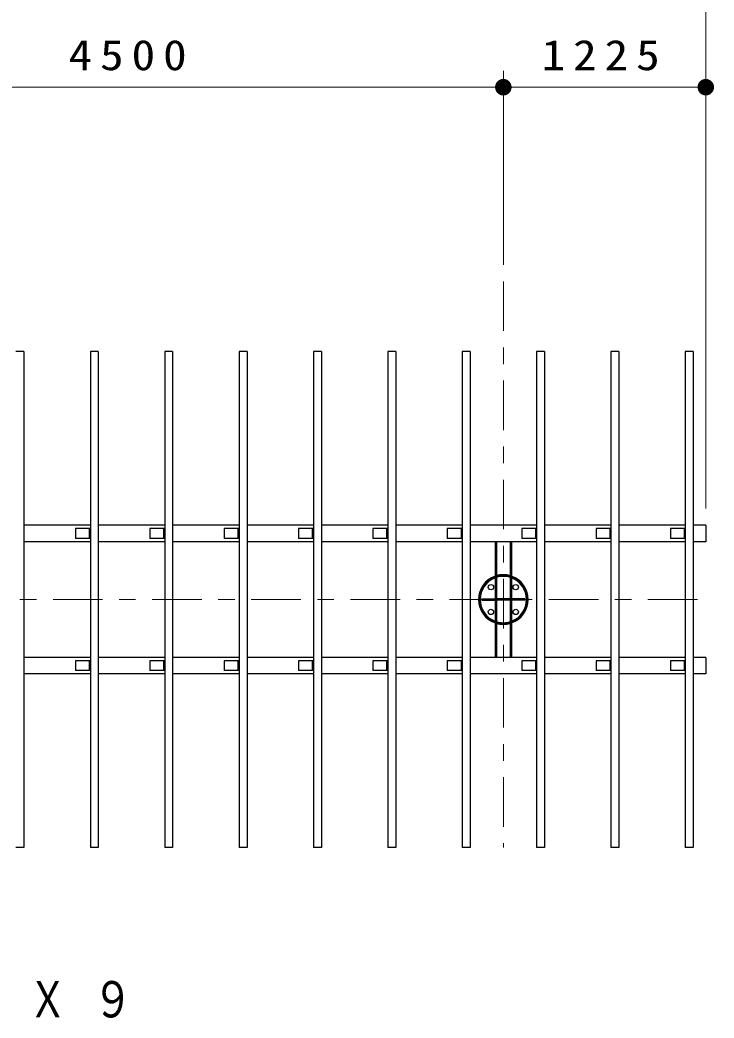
# Model space of a CAD drawing. Units: millimetres on the paper, with parts at other scales. Extents: x -365 to 10, y -38 to 257.
# Drawn here: x -223.8 to -181.8, y 149.2 to 209.6 of the extents above; entities that cross this region are included whole.
import ezdxf

# ---------------------------------------------------------------- set-up
doc = ezdxf.new("R2010")
doc.units = ezdxf.units.MM
doc.linetypes.add('USER2', pattern=[6, 3, -1, 1, -1])
doc.layers.add('LY_1', color=7, linetype='Continuous', lineweight=25)
doc.styles.add('ＭＳ ゴシック', font='')
doc.styles.get('ＭＳ ゴシック').set_extended_font_data('MS Gothic')

# ---------------------------------------------------------------- blocks, each defined once
blk = doc.blocks.new('filled_dot')
at = {"color": 0, "linetype": 'Continuous', "lineweight": -2, "const_width": 1.25}
blk.add_lwpolyline([(-0.625, 0, 1), (0.625, 0, 1)], format="xyb", close=True, dxfattribs=at)

msp = doc.modelspace()

# ---------------------------------------------------------------- linework, layer by layer
at = {"layer": 'LY_1', "lineweight": 13}
for p, q in [((-182.255, 180.065), (-182.255, 214.565)), ((-194.505, 194.815), (-194.505, 206.565)), ((-182.255, 180.065), (-182.255, 206.565)), ((-239.505, 205.565), (-194.505, 205.565)), ((-194.505, 205.565), (-182.255, 205.565))]:
    msp.add_line(p, q, dxfattribs=at)
at = {"layer": 'LY_1', "linetype": 'USER2', "lineweight": 13}
for p, q in [((-194.505, 193.815), (-194.505, 159.565)), ((-341.755, 174.565), (-182.255, 174.565))]:
    msp.add_line(p, q, dxfattribs=at)
at = {"layer": 'LY_1', "color": 40}
for p, q in [((-223.515, 189.565), (-223.995, 189.565)), ((-223.515, 189.565), (-223.515, 159.565)), ((-219.495, 189.565), (-219.495, 159.565)), ((-219.015, 189.565), (-219.495, 189.565)), ((-219.015, 189.565), (-219.015, 159.565)), ((-214.995, 189.565), (-214.995, 159.565)), ((-214.515, 189.565), (-214.995, 189.565)), ((-214.515, 189.565), (-214.515, 159.565)), ((-210.495, 189.565), (-210.495, 159.565)), ((-210.015, 189.565), (-210.495, 189.565)), ((-210.015, 189.565), (-210.015, 159.565)), ((-205.995, 189.565), (-205.995, 159.565)), ((-205.515, 189.565), (-205.995, 189.565)), ((-205.515, 189.565), (-205.515, 159.565)), ((-201.495, 189.565), (-201.495, 159.565)), ((-201.015, 189.565), (-201.495, 189.565)), ((-201.015, 189.565), (-201.015, 159.565)), ((-196.995, 189.565), (-196.995, 159.565)), ((-196.515, 189.565), (-196.995, 189.565)), ((-196.515, 189.565), (-196.515, 159.565)), ((-192.495, 189.565), (-192.495, 159.565)), ((-192.015, 189.565), (-192.495, 189.565)), ((-192.015, 189.565), (-192.015, 159.565)), ((-187.995, 189.565), (-187.995, 159.565)), ((-187.515, 189.565), (-187.995, 189.565)), ((-187.515, 189.565), (-187.515, 159.565)), ((-183.495, 189.565), (-183.495, 159.565)), ((-183.015, 189.565), (-183.495, 189.565)), ((-183.015, 189.565), (-183.015, 159.565)), ((-223.515, 159.565), (-223.995, 159.565)), ((-219.015, 159.565), (-219.495, 159.565)), ((-214.515, 159.565), (-214.995, 159.565)), ((-210.015, 159.565), (-210.495, 159.565)), ((-205.515, 159.565), (-205.995, 159.565)), ((-201.015, 159.565), (-201.495, 159.565)), ((-196.515, 159.565), (-196.995, 159.565)), ((-192.015, 159.565), (-192.495, 159.565)), ((-187.515, 159.565), (-187.995, 159.565)), ((-183.015, 159.565), (-183.495, 159.565))]:
    msp.add_line(p, q, dxfattribs=at)
at = {"layer": 'LY_1'}
for p, q in [((-219.495, 179.065), (-223.515, 179.065)), ((-220.395, 178.865), (-220.395, 178.265)), ((-219.495, 178.865), (-220.395, 178.865)), ((-219.565, 178.865), (-219.565, 178.265)), ((-219.495, 178.865), (-219.495, 178.265)), ((-214.995, 179.065), (-219.015, 179.065)), ((-215.895, 178.865), (-215.895, 178.265)), ((-214.995, 178.865), (-215.895, 178.865)), ((-215.065, 178.865), (-215.065, 178.265)), ((-214.995, 178.865), (-214.995, 178.265)), ((-210.495, 179.065), (-214.515, 179.065)), ((-211.395, 178.865), (-211.395, 178.265)), ((-210.495, 178.865), (-211.395, 178.865)), ((-210.565, 178.865), (-210.565, 178.265)), ((-210.495, 178.865), (-210.495, 178.265)), ((-205.995, 179.065), (-210.015, 179.065)), ((-206.895, 178.865), (-206.895, 178.265)), ((-205.995, 178.865), (-206.895, 178.865)), ((-206.065, 178.865), (-206.065, 178.265)), ((-205.995, 178.865), (-205.995, 178.265)), ((-201.495, 179.065), (-205.515, 179.065)), ((-202.395, 178.865), (-202.395, 178.265)), ((-201.495, 178.865), (-202.395, 178.865)), ((-201.565, 178.865), (-201.565, 178.265)), ((-201.495, 178.865), (-201.495, 178.265)), ((-196.995, 179.065), (-201.015, 179.065)), ((-197.895, 178.865), (-197.895, 178.265)), ((-196.995, 178.865), (-197.895, 178.865)), ((-197.065, 178.865), (-197.065, 178.265)), ((-196.995, 178.865), (-196.995, 178.265)), ((-192.495, 179.065), (-196.515, 179.065)), ((-193.395, 178.865), (-193.395, 178.265)), ((-192.495, 178.865), (-193.395, 178.865)), ((-192.565, 178.865), (-192.565, 178.265)), ((-192.495, 178.865), (-192.495, 178.265)), ((-187.995, 179.065), (-192.015, 179.065)), ((-188.895, 178.865), (-188.895, 178.265)), ((-187.995, 178.865), (-188.895, 178.865)), ((-188.065, 178.865), (-188.065, 178.265)), ((-187.995, 178.865), (-187.995, 178.265)), ((-183.495, 179.065), (-187.515, 179.065)), ((-184.395, 178.865), (-184.395, 178.265)), ((-183.495, 178.865), (-184.395, 178.865)), ((-183.565, 178.865), (-183.565, 178.265)), ((-183.495, 178.865), (-183.495, 178.265)), ((-182.255, 179.065), (-182.98, 179.065)), ((-182.255, 179.065), (-182.255, 178.065)), ((-219.495, 178.265), (-220.395, 178.265)), ((-214.995, 178.265), (-215.895, 178.265)), ((-210.495, 178.265), (-211.395, 178.265)), ((-205.995, 178.265), (-206.895, 178.265)), ((-201.495, 178.265), (-202.395, 178.265)), ((-196.995, 178.265), (-197.895, 178.265)), ((-192.495, 178.265), (-193.395, 178.265)), ((-187.995, 178.265), (-188.895, 178.265)), ((-183.495, 178.265), (-184.395, 178.265)), ((-219.495, 178.065), (-223.515, 178.065)), ((-214.995, 178.065), (-219.015, 178.065)), ((-210.495, 178.065), (-214.515, 178.065)), ((-205.995, 178.065), (-210.015, 178.065)), ((-201.495, 178.065), (-205.515, 178.065)), ((-196.995, 178.065), (-201.015, 178.065)), ((-192.495, 178.065), (-196.515, 178.065)), ((-195.005, 178.065), (-195.005, 171.065)), ((-194.915, 178.065), (-194.915, 171.065)), ((-194.095, 178.065), (-194.095, 171.065)), ((-194.005, 178.065), (-194.005, 171.065)), ((-187.995, 178.065), (-192.015, 178.065)), ((-183.495, 178.065), (-187.515, 178.065)), ((-182.255, 178.065), (-182.98, 178.065)), ((-195.805, 174.61), (-195.805, 174.52)), ((-195.805, 174.61), (-195.005, 174.61)), ((-194.095, 174.61), (-194.915, 174.61)), ((-193.205, 174.61), (-194.005, 174.61)), ((-193.205, 174.61), (-193.205, 174.52)), ((-195.805, 174.52), (-195.005, 174.52)), ((-194.095, 174.52), (-194.915, 174.52)), ((-193.205, 174.52), (-194.005, 174.52)), ((-219.495, 171.065), (-223.515, 171.065)), ((-214.995, 171.065), (-219.015, 171.065)), ((-210.495, 171.065), (-214.515, 171.065)), ((-205.995, 171.065), (-210.015, 171.065)), ((-201.495, 171.065), (-205.515, 171.065)), ((-196.995, 171.065), (-201.015, 171.065)), ((-192.495, 171.065), (-196.515, 171.065)), ((-187.995, 171.065), (-192.015, 171.065)), ((-183.495, 171.065), (-187.515, 171.065)), ((-182.255, 171.065), (-182.98, 171.065)), ((-182.255, 171.065), (-182.255, 170.065)), ((-220.395, 170.865), (-220.395, 170.265)), ((-219.495, 170.865), (-220.395, 170.865)), ((-219.565, 170.865), (-219.565, 170.265)), ((-219.495, 170.865), (-219.495, 170.265)), ((-215.895, 170.865), (-215.895, 170.265)), ((-214.995, 170.865), (-215.895, 170.865)), ((-215.065, 170.865), (-215.065, 170.265)), ((-214.995, 170.865), (-214.995, 170.265)), ((-211.395, 170.865), (-211.395, 170.265)), ((-210.495, 170.865), (-211.395, 170.865)), ((-210.565, 170.865), (-210.565, 170.265)), ((-210.495, 170.865), (-210.495, 170.265)), ((-206.895, 170.865), (-206.895, 170.265)), ((-205.995, 170.865), (-206.895, 170.865)), ((-206.065, 170.865), (-206.065, 170.265)), ((-205.995, 170.865), (-205.995, 170.265)), ((-202.395, 170.865), (-202.395, 170.265)), ((-201.495, 170.865), (-202.395, 170.865)), ((-201.565, 170.865), (-201.565, 170.265)), ((-201.495, 170.865), (-201.495, 170.265)), ((-197.895, 170.865), (-197.895, 170.265)), ((-196.995, 170.865), (-197.895, 170.865)), ((-197.065, 170.865), (-197.065, 170.265)), ((-196.995, 170.865), (-196.995, 170.265)), ((-193.395, 170.865), (-193.395, 170.265)), ((-192.495, 170.865), (-193.395, 170.865)), ((-192.565, 170.865), (-192.565, 170.265)), ((-192.495, 170.865), (-192.495, 170.265)), ((-188.895, 170.865), (-188.895, 170.265)), ((-187.995, 170.865), (-188.895, 170.865)), ((-188.065, 170.865), (-188.065, 170.265)), ((-187.995, 170.865), (-187.995, 170.265)), ((-184.395, 170.865), (-184.395, 170.265)), ((-183.495, 170.865), (-184.395, 170.865)), ((-183.565, 170.865), (-183.565, 170.265)), ((-183.495, 170.865), (-183.495, 170.265)), ((-219.495, 170.065), (-223.515, 170.065)), ((-219.495, 170.265), (-220.395, 170.265)), ((-214.995, 170.065), (-219.015, 170.065)), ((-214.995, 170.265), (-215.895, 170.265)), ((-210.495, 170.065), (-214.515, 170.065)), ((-210.495, 170.265), (-211.395, 170.265)), ((-205.995, 170.065), (-210.015, 170.065)), ((-205.995, 170.265), (-206.895, 170.265)), ((-201.495, 170.065), (-205.515, 170.065)), ((-201.495, 170.265), (-202.395, 170.265)), ((-196.995, 170.065), (-201.015, 170.065)), ((-196.995, 170.265), (-197.895, 170.265)), ((-192.495, 170.065), (-196.515, 170.065)), ((-192.495, 170.265), (-193.395, 170.265)), ((-187.995, 170.065), (-192.015, 170.065)), ((-187.995, 170.265), (-188.895, 170.265)), ((-183.495, 170.065), (-187.515, 170.065)), ((-183.495, 170.265), (-184.395, 170.265)), ((-182.255, 170.065), (-182.98, 170.065))]:
    msp.add_line(p, q, dxfattribs=at)
for centre in [(-195.255, 175.315), (-193.755, 175.315), (-195.255, 173.815), (-193.755, 173.815)]:
    msp.add_circle(centre, 0.16, dxfattribs=at)
for radius, start, end in [(1.5, 109.47122, 250.52878), (1.45, 110.17129, 249.82877), (1.4, 110.92488, 249.07518), (1.5, 74.13593, 105.86165), (1.45, 73.57488, 106.4251), (1.4, 72.97071, 107.02927), (1.5, 289.47122, 70.52878), (1.45, 290.17127, 69.82875), (1.4, 290.92486, 69.07516), (1.4, 252.97073, 287.02929), (1.45, 253.5749, 286.42512), (1.5, 254.13835, 285.86407)]:
    msp.add_arc((-194.505, 174.565), radius, start, end, dxfattribs=at)

# ---------------------------------------------------------------- block references
at = {"layer": 'LY_1', "lineweight": 13, "xscale": 0.4, "yscale": 0.4, "rotation": 180}
for p in [(-194.505, 205.565), (-182.255, 205.565)]:
    msp.add_blockref('filled_dot', p, dxfattribs=at)

# ---------------------------------------------------------------- texts
at = {"layer": 'LY_1', "style": 'ＭＳ ゴシック'}
for s, insert, char_height, attachment_point in [('\\T1.33;\\W1.15;4500', (-217.005, 206.565), 1.833, 8), ('\\T1.33;\\W1.15;1225', (-188.38, 206.565), 1.833, 8), ('\\T1.64;\\W0.8;Ｈ－１４８Ｘ１００Ｘ６Ｘ９', (-266.563, 150.36), 2.199, 4)]:
    msp.add_mtext(s, dxfattribs=dict(at, insert=insert, char_height=char_height, attachment_point=attachment_point))

doc.saveas('drawing.dxf')
